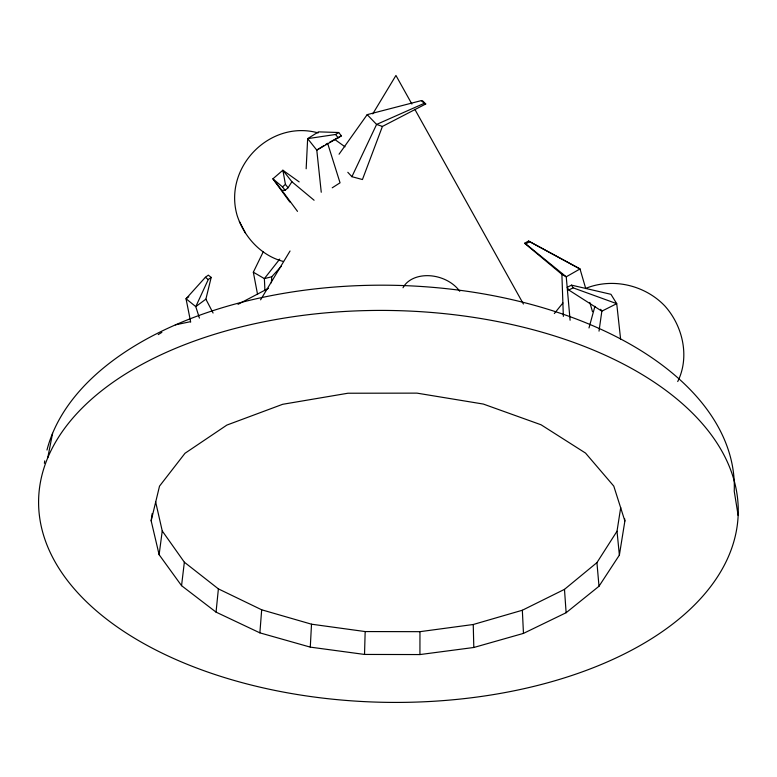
<?xml version="1.0" encoding="UTF-8"?>
<svg xmlns="http://www.w3.org/2000/svg" width="777" height="777" viewBox="0 0 777 777"><rect width="100%" height="100%" fill="white"/><g stroke="black" fill="none" stroke-linecap="round" stroke-linejoin="round"><path stroke-width="1.17" d="M152.156 513.607L151.156 520.804L159.12 554.691L181.556 585.673L216.045 612.121L259.877 632.857L310.285 647.124L364.53 654.438L419.93 654.564L419.959 631.672L473.242 624.504L522.338 610.246L564.481 589.364L596.93 562.626L617.016 531.225L620.716 507.517M364.53 654.438L365.161 631.565L311.509 624.193L261.684 609.799L218.386 588.879L184.353 562.198L162.247 530.963L155.555 501.515M306.157 168.784L307.653 138.636L318.492 131.867L338.704 132.498L341.394 135.849L316.783 150.116L321.251 192.249M310.285 647.124L311.509 624.193M271.387 282.789L271.736 276.777L281.439 266.113M259.877 632.857L261.684 609.799M216.045 612.121L218.386 588.879M181.556 585.673L184.353 562.198M159.12 554.691L162.247 530.963M599.018 331.148L601.845 311.169L600.708 309.295M419.93 654.564L473.815 647.484L523.465 633.391L566.122 612.723L598.999 586.246L619.376 555.118L624.883 521.008L624.64 518.706M47.756 457.74L52.583 433.323M151.156 520.804L159.518 486.14L184.994 453.282L226.874 425.077L282.653 404.302L347.941 393.23L416.967 393.133L483.333 404.059L541.074 424.786L585.518 453.069L613.781 486.111L624.883 521.008M199.427 318.104L195.785 306.624L205.876 299.164L211.189 277.408L208.323 275.145L205.39 277.292L186.033 298.747L190.676 322.105M588.995 327.943L594.92 306.332M339.054 154.205L367.181 114.646L421.425 100.583L423.009 101.214L425.738 103.982L382.42 126.437L362.441 179.536L351.903 176.69L347.814 172.3M677.719 381.556C689.966 356.847 682.828 325.971 664.84 305.963C645.036 285.188 613.072 277.574 586.227 288.17M211.189 277.408L208.255 279.555L195.785 306.624L186.033 298.747L188.782 296.727M351.903 176.69L376.583 124.437L424.164 103.37L425.738 103.982M257.566 294.434L253.331 272.193L263.286 251.729M260.586 299.835L290.044 251.01M372.756 113.889L395.94 75.456L411.878 104.031M285.14 190.287L282.498 186.898L272.912 178.827L281.905 190.365L285.14 190.287L288.073 187.762L291.899 181.75L282.867 170.221L272.912 178.827L289.831 202.039M554.331 313.549L562.927 302.952M279.769 259.062L264.374 278.613L264.938 290.637M282.498 186.898L285.421 184.372L282.867 170.221L299.174 181.896M332.235 187.801L340.044 182.809L327.632 143.298L325.66 144.532M323.688 145.775L316.783 150.116L307.653 138.636L335.547 134.479L338.704 132.498M158.207 334.605L161.869 332.371M570.104 320.241L566.239 276.806L561.888 274.339L524.592 243.269L528.535 241.035L580.011 268.949L585.751 288.588M524.592 243.269L525.747 243.9L529.7 241.657M329.749 142.152L341.394 135.849M238.024 304.331L268.502 288.316M571.503 285.14L567.2 287.315L568.793 290.015L601.845 311.169L616.724 303.661L610.945 294.308L571.503 285.14L573.105 287.83L616.724 303.661L620.638 339.384M568.793 290.015L573.105 287.83M271.736 276.777L264.374 278.613L253.331 272.193M175.359 324.854L190.21 321.736M365.161 631.565L419.959 631.672M318.162 132.906C269.852 119.435 223.213 167.366 237.121 215.404C244.104 236.975 261.082 255.74 283.479 261.49M382.42 126.437L376.583 124.437L367.181 114.646M528.535 241.035L580.011 268.949L566.239 276.806L525.747 243.9M334.897 139.549L345.007 146.814M205.39 277.292L208.255 279.555M291.899 181.75L314.093 200.243M421.425 100.583L424.164 103.37M335.547 134.479L338.238 137.83M285.421 184.372L288.073 187.762M281.905 190.365L297.494 211.363M414.831 109.324L523.416 304.03M239.384 221.435L245.445 233.09M205.876 299.164L213.083 313.034M589.801 302.447L592.501 311.694M738.15 515.491A349.873 195.94 1 0 0 221.115 332.313A349.873 195.94 1 0 0 205.992 671.435A349.873 195.94 1 0 0 738.15 515.491L734.236 491.249A345.522 197.368 1 0 0 417.88 286.266A345.522 197.368 1 0 0 46.979 450.038M617.016 531.225L619.376 555.118M596.93 562.626L598.999 586.246M564.481 589.364L566.122 612.723M522.338 610.246L523.465 633.391M561.888 274.339L563.354 316.385M473.242 624.504L473.815 647.484M403.01 287.752A32.236 23.601 16.5 0 1 429.778 275.738A32.236 23.601 16.5 0 1 459.77 291.307M44.386 463.286A345.522 197.368 1 0 1 44.736 460.878"/></g></svg>
